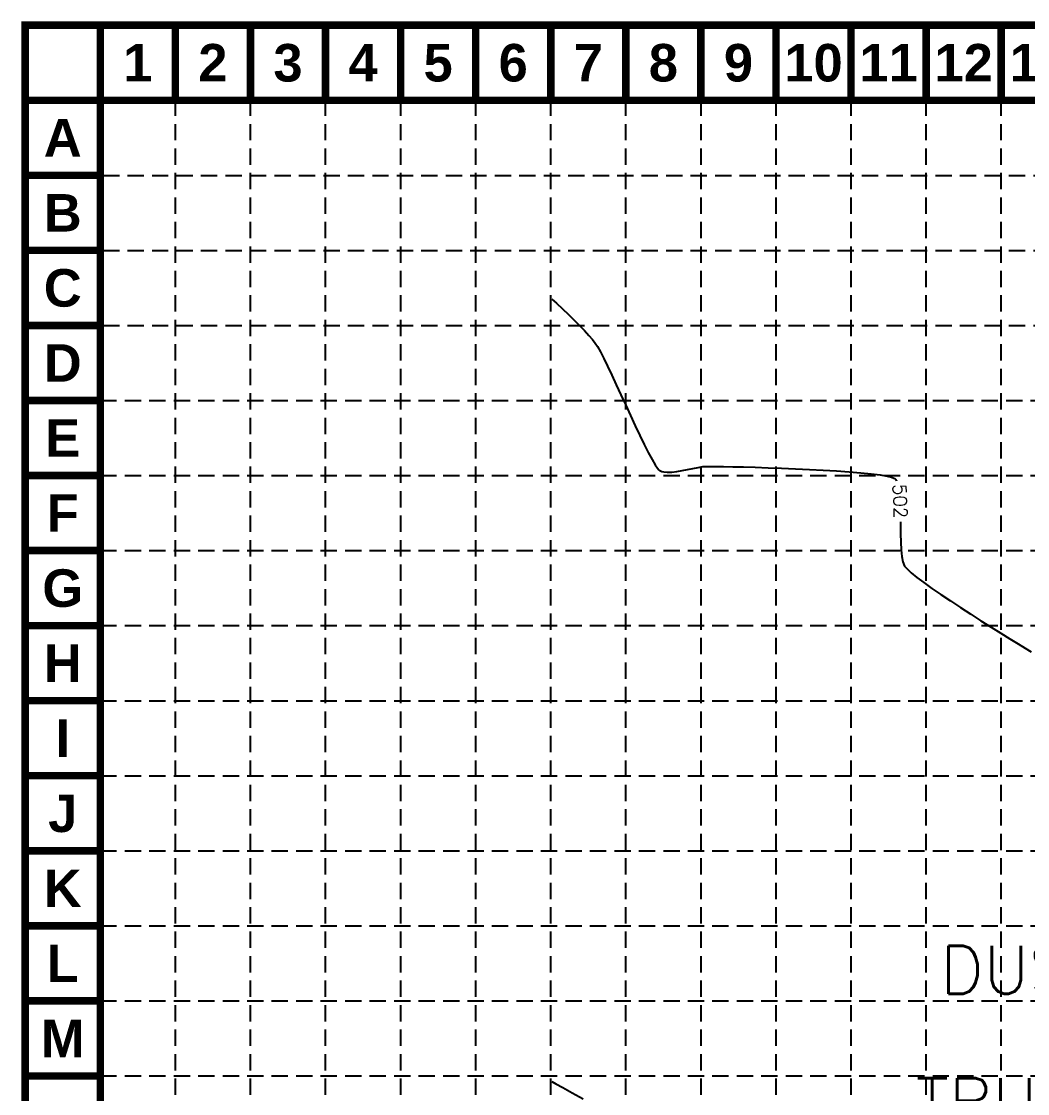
# Model space of a CAD drawing. Header units: feet. Extents: x 2414608 to 4831854, y 6980761 to 13962729.
# Drawn here: x 2414608 to 2415070.4, y 6981651.2 to 6982144.1 of the extents above; entities that cross this region are included whole.
import ezdxf
from ezdxf.enums import TextEntityAlignment as Align

# ---------------------------------------------------------------- set-up
doc = ezdxf.new("R2010")
doc.units = ezdxf.units.FT
doc.header["$LTSCALE"] = 40
doc.header["$MEASUREMENT"] = 0
doc.linetypes.add('HIDDEN', pattern=[0.375, 0.25, -0.125])
for name, color, linetype in [('BASE', 7, 'CONTINUOUS'), ('E-CNTR-1', 11, 'CONTINUOUS'), ('GRID', 254, 'HIDDEN'), ('lot-t', 4, 'CONTINUOUS')]:
    doc.layers.add(name, color=color, linetype=linetype)
doc.styles.add('L120', font='simplex.shx', dxfattribs={"height": 4.8})
doc.styles.add('l80', font='simplex.shx', dxfattribs={"height": 3.2})
doc.styles.get("Standard").update_dxf_attribs({"font": 'ARIALBD.TTF', "width": 2})

msp = doc.modelspace()

# ---------------------------------------------------------------- linework, layer by layer
at = {"layer": 'BASE', "const_width": 3.45}
for points in [[(2414609.76, 6980762.34), (2416817.76, 6980762.34), (2416817.76, 6982142.34), (2414609.76, 6982142.34)], [(2414644.26, 6980796.84), (2416783.26, 6980796.84), (2416783.26, 6982107.84), (2414644.26, 6982107.84)]]:
    msp.add_lwpolyline(points, close=True, dxfattribs=at)
for points in [[(2414644.26, 6982107.84), (2414644.26, 6982142.34)], [(2414678.76, 6982107.84), (2414678.76, 6982142.34)], [(2414713.26, 6982107.84), (2414713.26, 6982142.34)], [(2414747.76, 6982107.84), (2414747.76, 6982142.34)], [(2414782.26, 6982107.84), (2414782.26, 6982142.34)], [(2414816.76, 6982107.84), (2414816.76, 6982142.34)], [(2414851.26, 6982107.84), (2414851.26, 6982142.34)], [(2414885.76, 6982107.84), (2414885.76, 6982142.34)], [(2414920.26, 6982107.84), (2414920.26, 6982142.34)], [(2414954.76, 6982107.84), (2414954.76, 6982142.34)], [(2414989.26, 6982107.84), (2414989.26, 6982142.34)], [(2415023.76, 6982107.84), (2415023.76, 6982142.34)], [(2415058.26, 6982107.84), (2415058.26, 6982142.34)], [(2414644.26, 6982107.84), (2414609.76, 6982107.84)], [(2414644.26, 6982073.34), (2414609.76, 6982073.34)], [(2414644.26, 6982038.84), (2414609.76, 6982038.84)], [(2414644.26, 6982004.34), (2414609.76, 6982004.34)], [(2414644.26, 6981969.84), (2414609.76, 6981969.84)], [(2414644.26, 6981935.34), (2414609.76, 6981935.34)], [(2414644.26, 6981900.84), (2414609.76, 6981900.84)], [(2414644.26, 6981866.34), (2414609.76, 6981866.34)], [(2414644.26, 6981831.84), (2414609.76, 6981831.84)], [(2414644.26, 6981797.34), (2414609.76, 6981797.34)], [(2414644.26, 6981762.84), (2414644.26, 6981797.34)], [(2414644.26, 6981762.84), (2414609.76, 6981762.84)], [(2414644.26, 6981728.34), (2414609.76, 6981728.34)], [(2414644.26, 6981693.84), (2414609.76, 6981693.84)], [(2414644.26, 6981659.34), (2414609.76, 6981659.34)]]:
    msp.add_lwpolyline(points, dxfattribs=at)
at = {"layer": 'E-CNTR-1', "color": 43, "flags": 128}
for points, elevation in [([(2414851.83, 6982016.45), (2414853.89, 6982014.59), (2414856.63, 6982012.02), (2414859.35, 6982009.42), (2414861.97, 6982006.82), (2414864.45, 6982004.31), (2414866.72, 6982001.93), (2414868.72, 6981999.75), (2414870.39, 6981997.82), (2414871.68, 6981996.21), (2414872.72, 6981994.6), (2414874.05, 6981992.21), (2414875.61, 6981989.16), (2414877.37, 6981985.54), (2414879.3, 6981981.48), (2414881.36, 6981977.07), (2414883.51, 6981972.43), (2414885.7, 6981967.68), (2414887.91, 6981962.91), (2414890.09, 6981958.24), (2414892.21, 6981953.79), (2414894.22, 6981949.65), (2414896.1, 6981945.94), (2414897.79, 6981942.77), (2414899.27, 6981940.24), (2414900.27, 6981938.76), (2414900.91, 6981938.01), (2414901.27, 6981937.68), (2414901.43, 6981937.58), (2414901.7, 6981937.44), (2414902.29, 6981937.22), (2414903.28, 6981936.98), (2414904.78, 6981936.85), (2414906.9, 6981936.93), (2414909.22, 6981937.21), (2414911.66, 6981937.64), (2414914.14, 6981938.13), (2414916.6, 6981938.64), (2414918.97, 6981939.09), (2414921.17, 6981939.42), (2414923.12, 6981939.56), (2414924.63, 6981939.56), (2414927.17, 6981939.53), (2414930.64, 6981939.47), (2414934.89, 6981939.38), (2414939.81, 6981939.26), (2414945.27, 6981939.11), (2414951.16, 6981938.93), (2414957.34, 6981938.71), (2414963.69, 6981938.46), (2414970.09, 6981938.17), (2414976.42, 6981937.84), (2414982.55, 6981937.48), (2414988.36, 6981937.08), (2414993.73, 6981936.63), (2414998.52, 6981936.15), (2415002.63, 6981935.62), (2415005.92, 6981935.04), (2415007.88, 6981934.55), (2415008.92, 6981934.17), (2415009.39, 6981933.9), (2415009.56, 6981933.76), (2415009.76, 6981933.54), (2415010.13, 6981933), (2415010.16, 6981932.94)], 963.84), ([(2415011.97, 6981914.12), (2415011.98, 6981912.5), (2415012.01, 6981908.54), (2415012.09, 6981904.73), (2415012.27, 6981901.22), (2415012.6, 6981898.13), (2415013.12, 6981895.59), (2415013.87, 6981893.73), (2415014.98, 6981892.39), (2415016.88, 6981890.63), (2415019.48, 6981888.52), (2415022.68, 6981886.12), (2415026.38, 6981883.47), (2415030.49, 6981880.64), (2415034.89, 6981877.68), (2415039.5, 6981874.64), (2415044.22, 6981871.58), (2415048.95, 6981868.56), (2415053.59, 6981865.64), (2415058.05, 6981862.85), (2415062.22, 6981860.28), (2415066, 6981857.96), (2415069.31, 6981855.95), (2415072.03, 6981854.31)], 963.84), ([(2414851.83, 6981656.74), (2414853.61, 6981655.76), (2414856.81, 6981653.98), (2414861.04, 6981651.64), (2414866.16, 6981648.81)], 961.92)]:
    msp.add_lwpolyline(points, dxfattribs=dict(at, elevation=elevation))
at = {"layer": 'GRID', "color": 8, "linetype": 'HIDDEN', "ltscale": 0.75}
for p, q in [((2414678.65, 6982108.17), (2414678.65, 6980900.19)), ((2414713.15, 6982108.17), (2414713.15, 6980900.19)), ((2414747.65, 6982108.17), (2414747.65, 6980900.19)), ((2414782.15, 6982108.17), (2414782.15, 6980900.19)), ((2414816.65, 6982108.17), (2414816.65, 6980900.19)), ((2414851.15, 6982108.17), (2414851.15, 6980900.19)), ((2414885.65, 6982108.17), (2414885.65, 6980900.19)), ((2414920.15, 6982108.17), (2414920.15, 6980900.19)), ((2414954.65, 6982108.17), (2414954.65, 6980900.19)), ((2414989.15, 6982108.17), (2414989.15, 6980900.19)), ((2415023.65, 6982108.17), (2415023.65, 6980900.19)), ((2415058.15, 6982108.17), (2415058.15, 6980900.19)), ((2414645.53, 6982073.23), (2416784.53, 6982073.23)), ((2414645.53, 6982038.73), (2416784.53, 6982038.73)), ((2414645.53, 6982004.23), (2416784.53, 6982004.23)), ((2414644.26, 6981969.84), (2416783.26, 6981969.84)), ((2414644.26, 6981935.34), (2416783.26, 6981935.34)), ((2414644.26, 6981900.84), (2416783.26, 6981900.84)), ((2414644.26, 6981866.34), (2416783.26, 6981866.34)), ((2414644.26, 6981831.84), (2416783.26, 6981831.84)), ((2414644.26, 6981797.34), (2416783.26, 6981797.34)), ((2414644.26, 6981762.84), (2416783.26, 6981762.84)), ((2414644.26, 6981728.34), (2416783.26, 6981728.34)), ((2414644.26, 6981693.84), (2416783.26, 6981693.84)), ((2414644.26, 6981659.34), (2416783.26, 6981659.34))]:
    msp.add_line(p, q, dxfattribs=at)

# ---------------------------------------------------------------- texts
at = {"layer": 'BASE'}
for s, p in [('1', (2414661.51, 6982125.09)), ('2', (2414696.01, 6982125.09)), ('3', (2414730.51, 6982125.09)), ('4', (2414765.01, 6982125.09)), ('5', (2414799.51, 6982125.09)), ('6', (2414834.01, 6982125.09)), ('7', (2414868.51, 6982125.09)), ('8', (2414903.01, 6982125.09)), ('9', (2414937.51, 6982125.09)), ('10', (2414972.01, 6982125.09)), ('11', (2415006.51, 6982125.09)), ('12', (2415041.01, 6982125.09)), ('13', (2415075.51, 6982125.09)), ('A', (2414627.01, 6982090.59)), ('B', (2414627.01, 6982056.09)), ('C', (2414627.01, 6982021.59)), ('D', (2414627.01, 6981987.09)), ('E', (2414627.01, 6981952.59)), ('F', (2414627.01, 6981918.09)), ('G', (2414627.01, 6981883.59)), ('H', (2414627.01, 6981849.09)), ('I', (2414627.01, 6981814.59)), ('J', (2414627.01, 6981780.09)), ('K', (2414627.01, 6981745.59)), ('L', (2414627.01, 6981711.09)), ('M', (2414627.01, 6981676.59))]:
    msp.add_text(s, height=17.25, dxfattribs=at).set_placement(p, align=Align.MIDDLE_CENTER)
at = {"layer": 'E-CNTR-1', "color": 43, "insert": (2415011.8, 6981923.56, 963.84), "char_height": 6.144, "attachment_point": 5, "rotation": 272.0548, "style": 'l80'}
msp.add_mtext('{502}', dxfattribs=at)
at = {"layer": 'lot-t', "color": 7, "style": 'L120'}
for s, p in [('DUST COLLECTOR', (2415158.73, 6981697.1)), ('TRUCK LOAD POINT', (2415161.19, 6981636.28))]:
    msp.add_text(s, height=22.1184, dxfattribs=at).set_placement(p, align=Align.CENTER)

doc.saveas('drawing.dxf')
